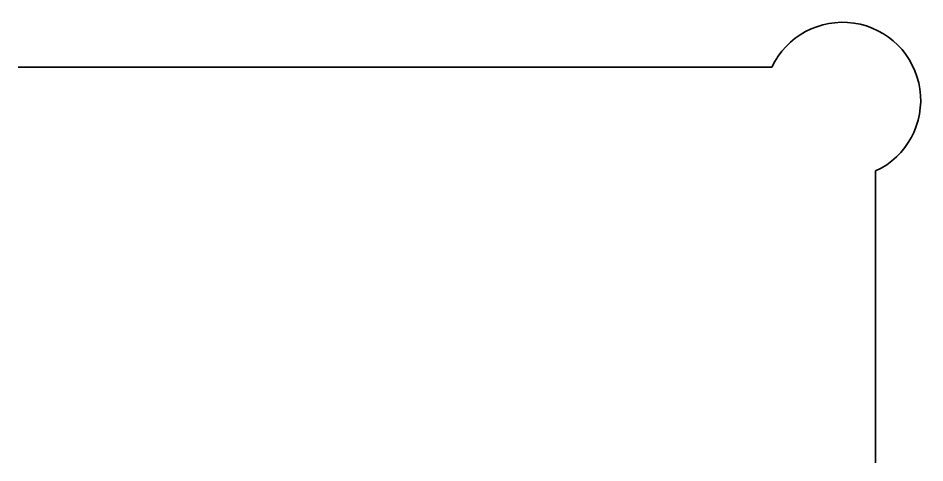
# Model space of a CAD drawing. Header units: metres. Extents: x -25 to 2.5, y -11 to 2.5.
import ezdxf

# ---------------------------------------------------------------- set-up
doc = ezdxf.new("R2010")
doc.units = ezdxf.units.M
doc.layers.add('A-DETL-GENF', color=92, linetype='Continuous', lineweight=18)

# ---------------------------------------------------------------- blocks, each defined once
blk = doc.blocks.new('42 afsluitprofiel droogbouw - type 9298-2349362-00_0 Basismaterialen')
at = {"layer": 'A-DETL-GENF', "lineweight": 35}
for p, q in [((-25, 1), (-2.145, 1)), ((1, -2.145), (1, -11))]:
    blk.add_line(p, q, dxfattribs=at)
blk.add_arc((0, 0), 2.366, 295, 155, dxfattribs=at)

msp = doc.modelspace()

# ---------------------------------------------------------------- block references
msp.add_blockref('42 afsluitprofiel droogbouw - type 9298-2349362-00_0 Basismaterialen', (0, 0))

doc.saveas('drawing.dxf')
